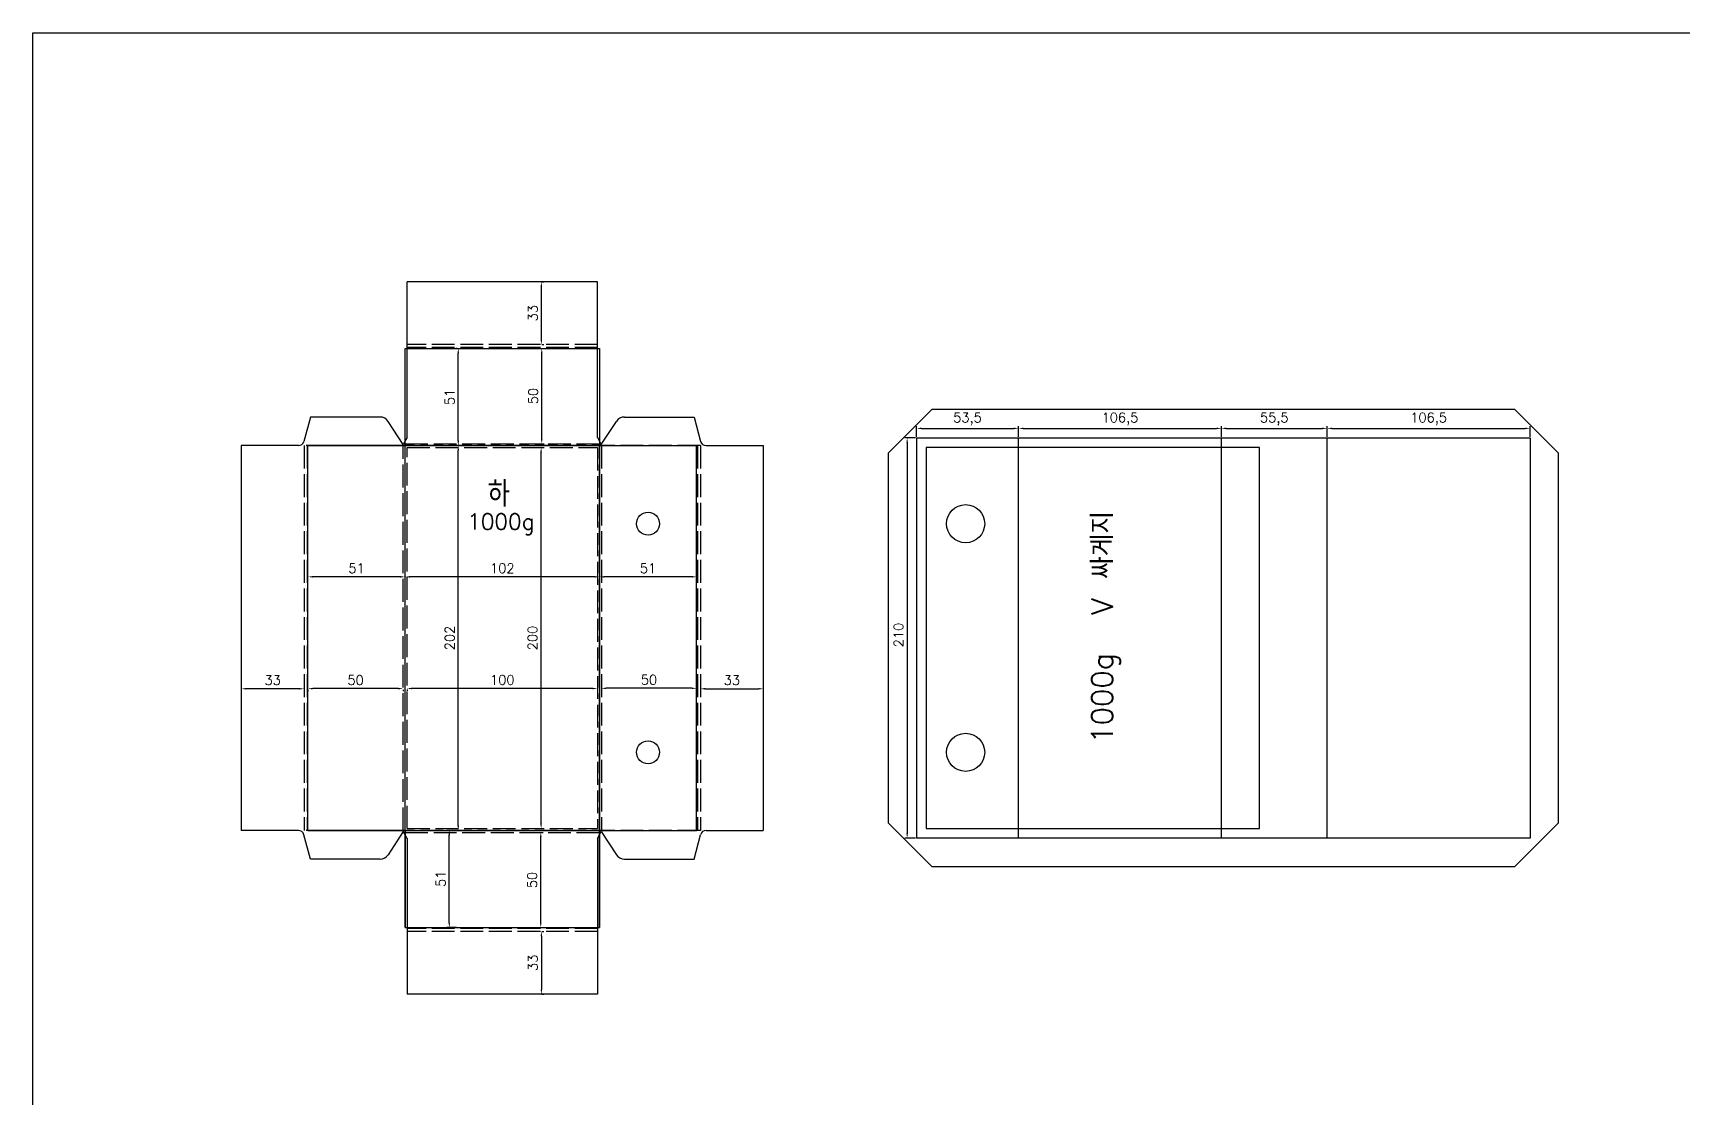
# Model space of a CAD drawing. Header units: millimetres. Extents: x 2179 to 11229, y 1198 to 3756.
# Drawn here: x 2179 to 3044, y 2677 to 3235 of the extents above; entities that cross this region are included whole.
import ezdxf

# ---------------------------------------------------------------- set-up
doc = ezdxf.new("R2010")
doc.units = ezdxf.units.MM
doc.linetypes.add('ACAD_ISO02W100', pattern=[15, 12, -3])
for name, color, linetype in [('기지', 7, 'Continuous'), ('인쇄지', 7, 'Continuous'), ('치수', 7, 'Continuous')]:
    doc.layers.add(name, color=color, linetype=linetype)
doc.styles.add('FHG', font='TXT.shx', dxfattribs={"height": 0.18, "bigfont": 'whgtxt.shx'})
doc.styles.get("Standard").update_dxf_attribs({"font": 'txt.shx', "bigfont": 'zfhg.shx'})
doc.dimstyles.new('ISO-25', dxfattribs={"dimtxt": 2.5, "dimasz": 2.5, "dimexe": 1.25, "dimexo": 0.625, "dimtad": 1, "dimtxsty": 'Standard', "dimcen": 2.5, "dimadec": 0, "dimazin": 0, "dimtfac": 1, "dimtmove": 0, "dimatfit": 3, "dimfxl": 0, "dimarcsym": 0})

# ---------------------------------------------------------------- blocks, each defined once
blk = doc.blocks.new('*D81')
at = {"layer": 'DEFPOINTS', "color": 0}
for p in [(2696.09, 3022.61), (2802.59, 3027.64), (2802.59, 3022.61)]:
    blk.add_point(p, dxfattribs=at)
at = {"layer": '치수', "color": 0, "lineweight": -2}
for p, q in [((2696.09, 3023.23), (2696.09, 3028.89)), ((2698.59, 3027.64), (2800.09, 3027.64)), ((2802.59, 3023.23), (2802.59, 3028.89))]:
    blk.add_line(p, q, dxfattribs=at)
at = {"layer": '치수', "color": 0}
for points in [[(2698.59, 3028.05), (2698.59, 3027.22), (2696.09, 3027.64)], [(2800.09, 3028.05), (2800.09, 3027.22), (2802.59, 3027.64)]]:
    blk.add_solid(points, dxfattribs=at)
at = {"layer": '치수', "color": 0, "insert": (2749.34, 3032.55), "char_height": 5, "attachment_point": 5}
blk.add_mtext('106,5', dxfattribs=at)
blk = doc.blocks.new('*D92')
at = {"layer": 'DEFPOINTS', "color": 0}
for p in [(2642.59, 3022.61), (2637.63, 2812.61), (2642.59, 2812.61)]:
    blk.add_point(p, dxfattribs=at)
at = {"layer": '치수', "color": 0, "lineweight": -2}
for p, q in [((2641.97, 3022.61), (2636.38, 3022.61)), ((2637.63, 3020.11), (2637.63, 2815.11)), ((2641.97, 2812.61), (2636.38, 2812.61))]:
    blk.add_line(p, q, dxfattribs=at)
at = {"layer": '치수', "color": 0}
for points in [[(2637.22, 3020.11), (2638.05, 3020.11), (2637.63, 3022.61)], [(2637.22, 2815.11), (2638.05, 2815.11), (2637.63, 2812.61)]]:
    blk.add_solid(points, dxfattribs=at)
at = {"layer": '치수', "color": 0, "insert": (2633.13, 2919.2), "char_height": 5, "attachment_point": 5, "rotation": 90}
blk.add_mtext('210', dxfattribs=at)
blk = doc.blocks.new('*D80')
at = {"layer": 'DEFPOINTS', "color": 0}
for p in [(2642.59, 3022.61), (2696.09, 3027.64), (2696.09, 3022.61)]:
    blk.add_point(p, dxfattribs=at)
at = {"layer": '치수', "color": 0, "lineweight": -2}
for p, q in [((2642.59, 3023.23), (2642.59, 3028.89)), ((2645.09, 3027.64), (2693.59, 3027.64)), ((2696.09, 3023.23), (2696.09, 3028.89))]:
    blk.add_line(p, q, dxfattribs=at)
at = {"layer": '치수', "color": 0}
for points in [[(2645.09, 3028.05), (2645.09, 3027.22), (2642.59, 3027.64)], [(2693.59, 3028.05), (2693.59, 3027.22), (2696.09, 3027.64)]]:
    blk.add_solid(points, dxfattribs=at)
at = {"layer": '치수', "color": 0, "insert": (2669.34, 3032.55), "char_height": 5, "attachment_point": 5}
blk.add_mtext('53,5', dxfattribs=at)
blk = doc.blocks.new('*D83')
at = {"layer": 'DEFPOINTS', "color": 0}
for p in [(2858.09, 3022.61), (2964.59, 3027.64), (2964.59, 3022.61)]:
    blk.add_point(p, dxfattribs=at)
at = {"layer": '치수', "color": 0, "lineweight": -2}
for p, q in [((2858.09, 3023.23), (2858.09, 3028.89)), ((2860.59, 3027.64), (2962.09, 3027.64)), ((2964.59, 3023.23), (2964.59, 3028.89))]:
    blk.add_line(p, q, dxfattribs=at)
at = {"layer": '치수', "color": 0}
for points in [[(2860.59, 3028.05), (2860.59, 3027.22), (2858.09, 3027.64)], [(2962.09, 3028.05), (2962.09, 3027.22), (2964.59, 3027.64)]]:
    blk.add_solid(points, dxfattribs=at)
at = {"layer": '치수', "color": 0, "insert": (2911.34, 3032.55), "char_height": 5, "attachment_point": 5}
blk.add_mtext('106,5', dxfattribs=at)
blk = doc.blocks.new('*D82')
at = {"layer": 'DEFPOINTS', "color": 0}
for p in [(2802.59, 3022.61), (2858.09, 3027.64), (2858.09, 3022.61)]:
    blk.add_point(p, dxfattribs=at)
at = {"layer": '치수', "color": 0, "lineweight": -2}
for p, q in [((2802.59, 3023.23), (2802.59, 3028.89)), ((2805.09, 3027.64), (2855.59, 3027.64)), ((2858.09, 3023.23), (2858.09, 3028.89))]:
    blk.add_line(p, q, dxfattribs=at)
at = {"layer": '치수', "color": 0}
for points in [[(2805.09, 3028.05), (2805.09, 3027.22), (2802.59, 3027.64)], [(2855.59, 3028.05), (2855.59, 3027.22), (2858.09, 3027.64)]]:
    blk.add_solid(points, dxfattribs=at)
at = {"layer": '치수', "color": 0, "insert": (2830.34, 3032.55), "char_height": 5, "attachment_point": 5}
blk.add_mtext('55,5', dxfattribs=at)
blk = doc.blocks.new('*D478')
at = {"layer": 'DEFPOINTS', "color": 0}
for p in [(2445.33, 3017.61), (2445.52, 3017.61), (2445.33, 2817.61)]:
    blk.add_point(p, dxfattribs=at)
at = {"layer": '치수', "color": 0, "lineweight": -2}
for p, q in [((2445.52, 2820.11), (2445.52, 3015.11)), ((2445.95, 3017.61), (2446.77, 3017.61)), ((2445.95, 2817.61), (2446.77, 2817.61))]:
    blk.add_line(p, q, dxfattribs=at)
at = {"layer": '치수', "color": 0}
for points in [[(2445.1, 3015.11), (2445.93, 3015.11), (2445.52, 3017.61)], [(2445.1, 2820.11), (2445.93, 2820.11), (2445.52, 2817.61)]]:
    blk.add_solid(points, dxfattribs=at)
at = {"layer": '치수', "color": 0, "insert": (2441.02, 2917.61), "char_height": 5, "attachment_point": 5, "rotation": 90}
blk.add_mtext('200', dxfattribs=at)
blk = doc.blocks.new('*D465')
at = {"layer": 'DEFPOINTS', "color": 0}
for p in [(2402.04, 3018.61), (2402.04, 3018.61), (2401.75, 2816.61)]:
    blk.add_point(p, dxfattribs=at)
at = {"layer": '치수', "color": 0, "lineweight": -2}
for p, q in [((2401.42, 3018.61), (2400.79, 3018.61)), ((2402.04, 2819.11), (2402.04, 3016.11)), ((2402.37, 2816.61), (2403.29, 2816.61))]:
    blk.add_line(p, q, dxfattribs=at)
at = {"layer": '치수', "color": 0}
for points in [[(2401.63, 3016.11), (2402.46, 3016.11), (2402.04, 3018.61)], [(2401.63, 2819.11), (2402.46, 2819.11), (2402.04, 2816.61)]]:
    blk.add_solid(points, dxfattribs=at)
at = {"layer": '치수', "color": 0, "insert": (2397.54, 2917.61), "char_height": 5, "attachment_point": 5, "rotation": 90}
blk.add_mtext('202', dxfattribs=at)
blk = doc.blocks.new('*D464')
at = {"layer": 'DEFPOINTS', "color": 0}
for p in [(2397.33, 2816.61), (2401.75, 2816.61), (2401.75, 2765.61)]:
    blk.add_point(p, dxfattribs=at)
at = {"layer": '치수', "color": 0, "lineweight": -2}
for p, q in [((2401.12, 2816.61), (2396.08, 2816.61)), ((2397.33, 2768.11), (2397.33, 2814.11)), ((2401.12, 2765.61), (2396.08, 2765.61))]:
    blk.add_line(p, q, dxfattribs=at)
at = {"layer": '치수', "color": 0}
for points in [[(2396.91, 2814.11), (2397.74, 2814.11), (2397.33, 2816.61)], [(2396.91, 2768.11), (2397.74, 2768.11), (2397.33, 2765.61)]]:
    blk.add_solid(points, dxfattribs=at)
at = {"layer": '치수', "color": 0, "insert": (2392.83, 2791.23), "char_height": 5, "attachment_point": 5, "rotation": 90}
blk.add_mtext('51', dxfattribs=at)
blk = doc.blocks.new('*D480')
at = {"layer": 'DEFPOINTS', "color": 0}
for p in [(2445.32, 2763.61), (2445.32, 2730.61), (2445.64, 2730.61)]:
    blk.add_point(p, dxfattribs=at)
at = {"layer": '치수', "color": 0, "lineweight": -2}
for p, q in [((2445.64, 2761.11), (2445.64, 2733.11)), ((2445.94, 2763.61), (2446.89, 2763.61)), ((2445.94, 2730.61), (2446.89, 2730.61))]:
    blk.add_line(p, q, dxfattribs=at)
at = {"layer": '치수', "color": 0}
for points in [[(2445.23, 2761.11), (2446.06, 2761.11), (2445.64, 2763.61)], [(2445.23, 2733.11), (2446.06, 2733.11), (2445.64, 2730.61)]]:
    blk.add_solid(points, dxfattribs=at)
at = {"layer": '치수', "color": 0, "insert": (2441.14, 2747.11), "char_height": 5, "attachment_point": 5, "rotation": 90}
blk.add_mtext('33', dxfattribs=at)
blk = doc.blocks.new('*D477')
at = {"layer": 'DEFPOINTS', "color": 0}
for p in [(2441.41, 2815.61), (2445.33, 2815.61), (2441.41, 2765.61)]:
    blk.add_point(p, dxfattribs=at)
at = {"layer": '치수', "color": 0, "lineweight": -2}
for p, q in [((2442.03, 2815.61), (2446.58, 2815.61)), ((2445.33, 2768.11), (2445.33, 2813.11)), ((2442.03, 2765.61), (2446.58, 2765.61))]:
    blk.add_line(p, q, dxfattribs=at)
at = {"layer": '치수', "color": 0}
for points in [[(2444.91, 2813.11), (2445.75, 2813.11), (2445.33, 2815.61)], [(2444.91, 2768.11), (2445.75, 2768.11), (2445.33, 2765.61)]]:
    blk.add_solid(points, dxfattribs=at)
at = {"layer": '치수', "color": 0, "insert": (2440.83, 2790.61), "char_height": 5, "attachment_point": 5, "rotation": 90}
blk.add_mtext('50', dxfattribs=at)
blk = doc.blocks.new('*D462')
at = {"layer": 'DEFPOINTS', "color": 0}
for p in [(2374.14, 2949.71), (2374.14, 2949.71), (2476.14, 2950.23)]:
    blk.add_point(p, dxfattribs=at)
at = {"layer": '치수', "color": 0, "lineweight": -2}
for p, q in [((2374.14, 2950.34), (2374.14, 2950.96)), ((2473.64, 2949.71), (2376.64, 2949.71)), ((2476.14, 2949.6), (2476.14, 2948.46))]:
    blk.add_line(p, q, dxfattribs=at)
at = {"layer": '치수', "color": 0}
for points in [[(2376.64, 2950.13), (2376.64, 2949.3), (2374.14, 2949.71)], [(2473.64, 2950.13), (2473.64, 2949.3), (2476.14, 2949.71)]]:
    blk.add_solid(points, dxfattribs=at)
at = {"layer": '치수', "color": 0, "insert": (2425.14, 2954.21), "char_height": 5, "attachment_point": 5}
blk.add_mtext('102', dxfattribs=at)
blk = doc.blocks.new('*D468')
at = {"layer": 'DEFPOINTS', "color": 0}
for p in [(2375.14, 2891.21), (2375.14, 2891.1), (2475.14, 2891.21)]:
    blk.add_point(p, dxfattribs=at)
at = {"layer": '치수', "color": 0, "lineweight": -2}
for p, q in [((2472.64, 2891.1), (2377.64, 2891.1)), ((2375.14, 2890.58), (2375.14, 2889.85)), ((2475.14, 2890.58), (2475.14, 2889.85))]:
    blk.add_line(p, q, dxfattribs=at)
at = {"layer": '치수', "color": 0}
for points in [[(2377.64, 2891.52), (2377.64, 2890.69), (2375.14, 2891.1)], [(2472.64, 2891.52), (2472.64, 2890.69), (2475.14, 2891.1)]]:
    blk.add_solid(points, dxfattribs=at)
at = {"layer": '치수', "color": 0, "insert": (2425.14, 2895.6), "char_height": 5, "attachment_point": 5}
blk.add_mtext('100', dxfattribs=at)
blk = doc.blocks.new('*D482')
at = {"layer": 'DEFPOINTS', "color": 0}
for p in [(2288.14, 2891.07), (2288.14, 2890.96), (2321.14, 2891.07)]:
    blk.add_point(p, dxfattribs=at)
at = {"layer": '치수', "color": 0, "lineweight": -2}
for p, q in [((2318.64, 2890.96), (2290.64, 2890.96)), ((2288.14, 2890.44), (2288.14, 2889.71)), ((2321.14, 2890.44), (2321.14, 2889.71))]:
    blk.add_line(p, q, dxfattribs=at)
at = {"layer": '치수', "color": 0}
for points in [[(2290.64, 2891.38), (2290.64, 2890.54), (2288.14, 2890.96)], [(2318.64, 2891.38), (2318.64, 2890.54), (2321.14, 2890.96)]]:
    blk.add_solid(points, dxfattribs=at)
at = {"layer": '치수', "color": 0, "insert": (2304.64, 2895.46), "char_height": 5, "attachment_point": 5}
blk.add_mtext('33', dxfattribs=at)
blk = doc.blocks.new('*D463')
at = {"layer": 'DEFPOINTS', "color": 0}
for p in [(2323.14, 2949.71), (2323.14, 2949.71), (2374.14, 2949.71)]:
    blk.add_point(p, dxfattribs=at)
at = {"layer": '치수', "color": 0, "lineweight": -2}
for p, q in [((2323.14, 2950.34), (2323.14, 2950.96)), ((2371.64, 2949.71), (2325.64, 2949.71)), ((2374.14, 2950.34), (2374.14, 2950.96))]:
    blk.add_line(p, q, dxfattribs=at)
at = {"layer": '치수', "color": 0}
for points in [[(2325.64, 2950.13), (2325.64, 2949.3), (2323.14, 2949.71)], [(2371.64, 2950.13), (2371.64, 2949.3), (2374.14, 2949.71)]]:
    blk.add_solid(points, dxfattribs=at)
at = {"layer": '치수', "color": 0, "insert": (2348.64, 2954.21), "char_height": 5, "attachment_point": 5}
blk.add_mtext('51', dxfattribs=at)
blk = doc.blocks.new('*D476')
at = {"layer": 'DEFPOINTS', "color": 0}
for p in [(2323.14, 2891.1), (2323.14, 2891.03), (2373.14, 2891.1)]:
    blk.add_point(p, dxfattribs=at)
at = {"layer": '치수', "color": 0, "lineweight": -2}
for p, q in [((2370.64, 2891.03), (2325.64, 2891.03)), ((2323.14, 2890.48), (2323.14, 2889.78)), ((2373.14, 2890.48), (2373.14, 2889.78))]:
    blk.add_line(p, q, dxfattribs=at)
at = {"layer": '치수', "color": 0}
for points in [[(2325.64, 2891.45), (2325.64, 2890.61), (2323.14, 2891.03)], [(2370.64, 2891.45), (2370.64, 2890.61), (2373.14, 2891.03)]]:
    blk.add_solid(points, dxfattribs=at)
at = {"layer": '치수', "color": 0, "insert": (2348.14, 2895.53), "char_height": 5, "attachment_point": 5}
blk.add_mtext('50', dxfattribs=at)
blk = doc.blocks.new('*D466')
at = {"layer": 'DEFPOINTS', "color": 0}
for p in [(2402.04, 3069.61), (2402.04, 3069.61), (2402.04, 3018.61)]:
    blk.add_point(p, dxfattribs=at)
at = {"layer": '치수', "color": 0, "lineweight": -2}
for p, q in [((2401.42, 3069.61), (2400.79, 3069.61)), ((2402.04, 3021.11), (2402.04, 3067.11)), ((2401.42, 3018.61), (2400.79, 3018.61))]:
    blk.add_line(p, q, dxfattribs=at)
at = {"layer": '치수', "color": 0}
for points in [[(2401.63, 3067.11), (2402.46, 3067.11), (2402.04, 3069.61)], [(2401.63, 3021.11), (2402.46, 3021.11), (2402.04, 3018.61)]]:
    blk.add_solid(points, dxfattribs=at)
at = {"layer": '치수', "color": 0, "insert": (2397.54, 3044.11), "char_height": 5, "attachment_point": 5, "rotation": 90}
blk.add_mtext('51', dxfattribs=at)
blk = doc.blocks.new('*D461')
at = {"layer": 'DEFPOINTS', "color": 0}
for p in [(2476.14, 2950.23), (2476.14, 2949.71), (2527.14, 2950.23)]:
    blk.add_point(p, dxfattribs=at)
at = {"layer": '치수', "color": 0, "lineweight": -2}
for p, q in [((2476.14, 2949.6), (2476.14, 2948.46)), ((2524.64, 2949.71), (2478.64, 2949.71)), ((2527.14, 2949.6), (2527.14, 2948.46))]:
    blk.add_line(p, q, dxfattribs=at)
at = {"layer": '치수', "color": 0}
for points in [[(2478.64, 2950.13), (2478.64, 2949.3), (2476.14, 2949.71)], [(2524.64, 2950.13), (2524.64, 2949.3), (2527.14, 2949.71)]]:
    blk.add_solid(points, dxfattribs=at)
at = {"layer": '치수', "color": 0, "insert": (2501.64, 2954.21), "char_height": 5, "attachment_point": 5}
blk.add_mtext('51', dxfattribs=at)
blk = doc.blocks.new('*D467')
at = {"layer": 'DEFPOINTS', "color": 0}
for p in [(2477.14, 2891.41), (2477.14, 2891.21), (2527.14, 2891.41)]:
    blk.add_point(p, dxfattribs=at)
at = {"layer": '치수', "color": 0, "lineweight": -2}
for p, q in [((2524.64, 2891.21), (2479.64, 2891.21)), ((2477.14, 2890.79), (2477.14, 2889.96)), ((2527.14, 2890.79), (2527.14, 2889.96))]:
    blk.add_line(p, q, dxfattribs=at)
at = {"layer": '치수', "color": 0}
for points in [[(2479.64, 2891.62), (2479.64, 2890.79), (2477.14, 2891.21)], [(2524.64, 2891.62), (2524.64, 2890.79), (2527.14, 2891.21)]]:
    blk.add_solid(points, dxfattribs=at)
at = {"layer": '치수', "color": 0, "insert": (2502.14, 2895.71), "char_height": 5, "attachment_point": 5}
blk.add_mtext('50', dxfattribs=at)
blk = doc.blocks.new('*D483')
at = {"layer": 'DEFPOINTS', "color": 0}
for p in [(2529.14, 2891.07), (2562.14, 2891.07), (2562.14, 2890.96)]:
    blk.add_point(p, dxfattribs=at)
at = {"layer": '치수', "color": 0, "lineweight": -2}
for p, q in [((2531.64, 2890.96), (2559.64, 2890.96)), ((2529.14, 2890.44), (2529.14, 2889.71)), ((2562.14, 2890.44), (2562.14, 2889.71))]:
    blk.add_line(p, q, dxfattribs=at)
at = {"layer": '치수', "color": 0}
for points in [[(2531.64, 2891.38), (2531.64, 2890.54), (2529.14, 2890.96)], [(2559.64, 2891.38), (2559.64, 2890.54), (2562.14, 2890.96)]]:
    blk.add_solid(points, dxfattribs=at)
at = {"layer": '치수', "color": 0, "insert": (2545.64, 2895.46), "char_height": 5, "attachment_point": 5}
blk.add_mtext('33', dxfattribs=at)
blk = doc.blocks.new('*D481')
at = {"layer": 'DEFPOINTS', "color": 0}
for p in [(2445.32, 3104.61), (2445.64, 3104.61), (2445.32, 3071.61)]:
    blk.add_point(p, dxfattribs=at)
at = {"layer": '치수', "color": 0, "lineweight": -2}
for p, q in [((2445.64, 3074.11), (2445.64, 3102.11)), ((2445.94, 3104.61), (2446.89, 3104.61)), ((2445.94, 3071.61), (2446.89, 3071.61))]:
    blk.add_line(p, q, dxfattribs=at)
at = {"layer": '치수', "color": 0}
for points in [[(2445.23, 3102.11), (2446.06, 3102.11), (2445.64, 3104.61)], [(2445.23, 3074.11), (2446.06, 3074.11), (2445.64, 3071.61)]]:
    blk.add_solid(points, dxfattribs=at)
at = {"layer": '치수', "color": 0, "insert": (2441.14, 3088.11), "char_height": 5, "attachment_point": 5, "rotation": 90}
blk.add_mtext('33', dxfattribs=at)
blk = doc.blocks.new('*D479')
at = {"layer": 'DEFPOINTS', "color": 0}
for p in [(2445.52, 3069.61), (2445.85, 3069.61), (2445.52, 3019.61)]:
    blk.add_point(p, dxfattribs=at)
at = {"layer": '치수', "color": 0, "lineweight": -2}
for p, q in [((2445.85, 3022.11), (2445.85, 3067.11)), ((2446.14, 3069.61), (2447.1, 3069.61)), ((2446.14, 3019.61), (2447.1, 3019.61))]:
    blk.add_line(p, q, dxfattribs=at)
at = {"layer": '치수', "color": 0}
for points in [[(2445.43, 3067.11), (2446.27, 3067.11), (2445.85, 3069.61)], [(2445.43, 3022.11), (2446.27, 3022.11), (2445.85, 3019.61)]]:
    blk.add_solid(points, dxfattribs=at)
at = {"layer": '치수', "color": 0, "insert": (2441.35, 3044.61), "char_height": 5, "attachment_point": 5, "rotation": 90}
blk.add_mtext('50', dxfattribs=at)

msp = doc.modelspace()

# ---------------------------------------------------------------- linework, layer by layer
at = {"color": 6}
msp.add_lwpolyline([(2178.818, 3235.181), (3078.818, 3235.181), (3078.818, 2635.181), (2178.818, 2635.181)], close=True, dxfattribs=at)
at = {"layer": '기지', "color": 3}
for p, q in [((2374.141, 2765.605), (2374.141, 3069.605)), ((2476.141, 3069.605), (2476.141, 2765.605)), ((2696.092, 2812.605), (2696.092, 3022.605)), ((2802.592, 2812.605), (2802.592, 3022.605)), ((2858.092, 2812.605), (2858.092, 3022.605)), ((2323.141, 3018.605), (2527.141, 3018.605)), ((2323.141, 2816.605), (2527.141, 2816.605))]:
    msp.add_line(p, q, dxfattribs=at)
at = {"layer": '기지'}
for p, q in [((2374.141, 3069.605), (2476.141, 3069.605)), ((2374.141, 3018.605), (2374.141, 3069.605)), ((2476.141, 3069.605), (2476.141, 3018.605)), ((2642.592, 3022.605), (2964.592, 3022.605)), ((2642.592, 3022.605), (2642.592, 2812.605)), ((2964.592, 3022.605), (2964.592, 2812.605)), ((2323.141, 2816.605), (2323.141, 3018.605)), ((2374.141, 3018.605), (2323.141, 3018.605)), ((2476.141, 3018.605), (2527.141, 3018.605)), ((2527.141, 2816.605), (2527.141, 3018.605)), ((2374.141, 2816.605), (2323.141, 2816.605)), ((2374.141, 2816.605), (2374.141, 2765.605)), ((2476.141, 2816.605), (2527.141, 2816.605)), ((2476.141, 2765.605), (2476.141, 2816.605)), ((2964.592, 2812.605), (2642.592, 2812.605)), ((2374.141, 2765.605), (2476.141, 2765.605))]:
    msp.add_line(p, q, dxfattribs=at)
at = {"layer": '기지', "color": 1}
for centre in [(2668.342, 2977.605), (2668.342, 2857.605)]:
    msp.add_circle(centre, 10, dxfattribs=at)
at = {"layer": '기지'}
for centre in [(2501.641, 2977.605), (2501.641, 2857.605)]:
    msp.add_circle(centre, 6, dxfattribs=at)
at = {"layer": '인쇄지', "color": 6}
for p, q in [((2475.141, 3104.605), (2375.141, 3104.605)), ((2375.141, 3022.883), (2375.141, 3104.605)), ((2475.141, 3022.883), (2475.141, 3104.605)), ((2324.484, 3033.605), (2321.062, 3020.829)), ((2361.044, 3033.605), (2324.484, 3033.605)), ((2373.191, 3019.105), (2365.234, 3031.333)), ((2477.091, 3019.105), (2485.048, 3031.333)), ((2489.239, 3033.605), (2525.798, 3033.605)), ((2525.798, 3033.605), (2529.22, 3020.829)), ((2375.141, 3022.883), (2373.191, 3019.105)), ((2475.141, 3022.883), (2477.091, 3019.105)), ((2288.141, 3018.605), (2288.141, 2816.605)), ((2318.165, 3018.605), (2288.141, 3018.605)), ((2532.118, 3018.605), (2562.141, 3018.605)), ((2562.141, 3018.605), (2562.141, 2816.605)), ((2318.165, 2816.605), (2288.141, 2816.605)), ((2324.484, 2801.605), (2321.062, 2814.382)), ((2373.191, 2816.105), (2365.234, 2803.878)), ((2375.141, 2812.328), (2373.191, 2816.105)), ((2475.141, 2812.328), (2477.091, 2816.105)), ((2477.091, 2816.105), (2485.048, 2803.878)), ((2525.798, 2801.605), (2529.22, 2814.382)), ((2532.118, 2816.605), (2562.141, 2816.605)), ((2375.141, 2812.328), (2375.141, 2730.605)), ((2475.141, 2812.328), (2475.141, 2730.605)), ((2361.044, 2801.605), (2324.484, 2801.605)), ((2489.239, 2801.605), (2525.798, 2801.605)), ((2475.141, 2730.605), (2375.141, 2730.605))]:
    msp.add_line(p, q, dxfattribs=at)
at = {"layer": '인쇄지', "color": 4, "linetype": 'ACAD_ISO02W100'}
for p, q in [((2475.141, 3071.605), (2375.141, 3071.605)), ((2475.141, 3070.105), (2375.141, 3070.105)), ((2321.141, 3018.605), (2321.141, 2816.605)), ((2529.141, 3018.605), (2321.141, 3018.605)), ((2322.641, 3018.605), (2322.641, 2816.605)), ((2374.141, 2816.605), (2374.141, 3018.605)), ((2476.141, 2816.605), (2476.141, 3018.605)), ((2527.641, 3018.605), (2527.641, 2816.605)), ((2529.141, 3018.605), (2529.141, 2816.605)), ((2529.141, 2816.605), (2321.141, 2816.605)), ((2475.141, 2765.105), (2375.141, 2765.105)), ((2475.141, 2763.605), (2375.141, 2763.605))]:
    msp.add_line(p, q, dxfattribs=at)
at = {"layer": '인쇄지', "color": 6}
for points in [[(2627.592, 3014.676), (2627.592, 2820.534), (2650.521, 2797.605), (2956.663, 2797.605), (2979.592, 2820.534), (2979.592, 3014.676), (2956.663, 3037.605), (2650.521, 3037.605)], [(2822.592, 2817.605), (2822.592, 3017.605), (2647.592, 3017.605), (2647.592, 2817.605)]]:
    msp.add_lwpolyline(points, close=True, dxfattribs=at)
for centre, radius, start, end in [((2361.044, 3028.605), 5, 33.053813, 90), ((2489.239, 3028.605), 5, 90, 146.946187), ((2318.165, 3021.605), 3, 270, 345.007019), ((2532.118, 3021.605), 3, 194.992981, 270), ((2318.165, 2813.605), 3, 14.992981, 90), ((2532.118, 2813.605), 3, 90, 165.007019), ((2361.044, 2806.605), 5, 270, 326.94619), ((2489.239, 2806.605), 5, 213.05381, 270)]:
    msp.add_arc(centre, radius, start, end, dxfattribs=at)
at = {"layer": '치수', "color": 2, "linetype": 'ACAD_ISO02W100'}
for p, q in [((2373.141, 2816.605), (2373.141, 3018.605)), ((2374.141, 3019.605), (2476.141, 3019.605)), ((2375.141, 2817.605), (2375.141, 3017.605)), ((2375.141, 3017.605), (2475.141, 3017.605)), ((2475.141, 3017.605), (2475.141, 2817.605)), ((2477.141, 3018.605), (2477.141, 2816.605)), ((2374.141, 2815.605), (2476.141, 2815.605)), ((2375.141, 2817.605), (2475.141, 2817.605))]:
    msp.add_line(p, q, dxfattribs=at)

# ---------------------------------------------------------------- texts
at = {"style": 'FHG'}
msp.add_text('1000g  V 싸게지', height=11.25, rotation=90, dxfattribs=at).set_placement((2745.668, 2862.108))
at = {"layer": '기지', "color": 1}
msp.add_text('하', height=13.333, dxfattribs=at).set_placement((2417.486, 2986.562))
at = {"layer": '기지', "color": 1, "style": 'FHG'}
msp.add_text('1000g', height=8.3333, dxfattribs=at).set_placement((2406.725, 2974.563))

# ---------------------------------------------------------------- dimensions: what is measured, and where the dimension line sits
at = {"layer": '치수', "color": 1}
for base, p1, p2, angle, picture, middle in [((2445.644, 3104.605), (2445.32, 3071.605), (2445.32, 3104.605), 270, '*D481', (2441.144, 3088.105)), ((2445.851, 3069.605), (2445.517, 3019.605), (2445.517, 3069.605), 90, '*D479', (2441.351, 3044.605)), ((2445.517, 3017.605), (2445.329, 2817.605), (2445.329, 3017.605), 90, '*D478', (2441.017, 2917.605)), ((2562.141, 2890.961), (2529.141, 2891.067), (2562.141, 2891.067), 180, '*D483', (2545.641, 2895.461)), ((2445.329, 2815.605), (2441.408, 2765.605), (2441.408, 2815.605), 90, '*D477', (2440.829, 2790.605)), ((2445.644, 2730.605), (2445.32, 2763.605), (2445.32, 2730.605), 90, '*D480', (2441.144, 2747.105))]:
    dim = msp.add_linear_dim(base=base, p1=p1, p2=p2, angle=angle, dimstyle='ISO-25', override={"dimtxt": 5, "dimgap": 2}, dxfattribs=at)
    dim.commit()
    dim.dimension.update_dxf_attribs({"geometry": picture, "text_midpoint": middle})
at = {"layer": '치수', "color": 3}
for base, p1, p2, picture, middle in [((2402.043, 3069.605), (2402.043, 3018.605), (2402.043, 3069.605), '*D466', (2397.543, 3044.105)), ((2402.043, 3018.605), (2401.748, 2816.605), (2402.043, 3018.605), '*D465', (2397.543, 2917.605))]:
    dim = msp.add_linear_dim(base=base, p1=p1, p2=p2, angle=90, dimstyle='ISO-25', override={"dimtxt": 5, "dimgap": 2, "dimtmove": 1}, dxfattribs=at)
    dim.commit()
    dim.dimension.update_dxf_attribs({"geometry": picture, "text_midpoint": middle})
at = {"layer": '치수', "color": 4}
for base, p1, p2, picture, middle in [((2696.092, 3027.635), (2642.592, 3022.605), (2696.092, 3022.605), '*D80', (2669.342, 3032.552)), ((2802.592, 3027.635), (2696.092, 3022.605), (2802.592, 3022.605), '*D81', (2749.342, 3032.552)), ((2858.092, 3027.635), (2802.592, 3022.605), (2858.092, 3022.605), '*D82', (2830.342, 3032.552)), ((2964.592, 3027.635), (2858.092, 3022.605), (2964.592, 3022.605), '*D83', (2911.342, 3032.552))]:
    dim = msp.add_linear_dim(base=base, p1=p1, p2=p2, dimstyle='ISO-25', override={"dimtxt": 5, "dimgap": 2, "dimdec": 1, "dimtdec": 1}, dxfattribs=at)
    dim.commit()
    dim.dimension.update_dxf_attribs({"geometry": picture, "text_midpoint": middle})
dim = msp.add_linear_dim(base=(2637.632, 2812.605), p1=(2642.592, 3022.605), p2=(2642.592, 2812.605), angle=90, dimstyle='ISO-25', override={"dimtxt": 5, "dimgap": 2, "dimdec": 1, "dimtdec": 1}, dxfattribs=at)
dim.commit()
dim.dimension.update_dxf_attribs({"geometry": '*D92', "text_midpoint": (2637.632, 2919.204), "dimtype": 160})
at = {"layer": '치수', "color": 3}
for base, p1, p2, override, picture, middle in [((2323.141, 2949.713), (2374.141, 2949.713), (2323.141, 2949.713), {"dimtxt": 5, "dimgap": 2, "dimtmove": 1}, '*D463', (2348.641, 2954.213)), ((2374.141, 2949.713), (2476.141, 2950.225), (2374.141, 2949.713), {"dimtxt": 5, "dimgap": 2, "dimtmove": 1}, '*D462', (2425.141, 2954.213)), ((2476.141, 2949.713), (2527.141, 2950.225), (2476.141, 2950.225), {"dimtxt": 5, "dimgap": 2}, '*D461', (2501.641, 2954.213))]:
    dim = msp.add_linear_dim(base=base, p1=p1, p2=p2, dimstyle='ISO-25', override=override, dxfattribs=at)
    dim.commit()
    dim.dimension.update_dxf_attribs({"geometry": picture, "text_midpoint": middle})
at = {"layer": '치수', "color": 1}
for base, p1, p2, picture, middle in [((2288.141, 2890.961), (2321.141, 2891.067), (2288.141, 2891.067), '*D482', (2304.641, 2895.461)), ((2323.141, 2891.029), (2373.141, 2891.105), (2323.141, 2891.105), '*D476', (2348.141, 2895.529)), ((2375.141, 2891.105), (2475.141, 2891.207), (2375.141, 2891.207), '*D468', (2425.141, 2895.605)), ((2477.141, 2891.207), (2527.141, 2891.412), (2477.141, 2891.412), '*D467', (2502.141, 2895.707))]:
    dim = msp.add_linear_dim(base=base, p1=p1, p2=p2, dimstyle='ISO-25', override={"dimtxt": 5, "dimgap": 2}, dxfattribs=at)
    dim.commit()
    dim.dimension.update_dxf_attribs({"geometry": picture, "text_midpoint": middle})
at = {"layer": '치수', "color": 3}
dim = msp.add_linear_dim(base=(2397.327, 2816.605), p1=(2401.748, 2765.605), p2=(2401.748, 2816.605), angle=90, dimstyle='ISO-25', override={"dimtxt": 5, "dimgap": 2}, dxfattribs=at)
dim.commit()
dim.dimension.update_dxf_attribs({"geometry": '*D464', "text_midpoint": (2397.327, 2791.23), "dimtype": 160})

doc.saveas('drawing.dxf')
